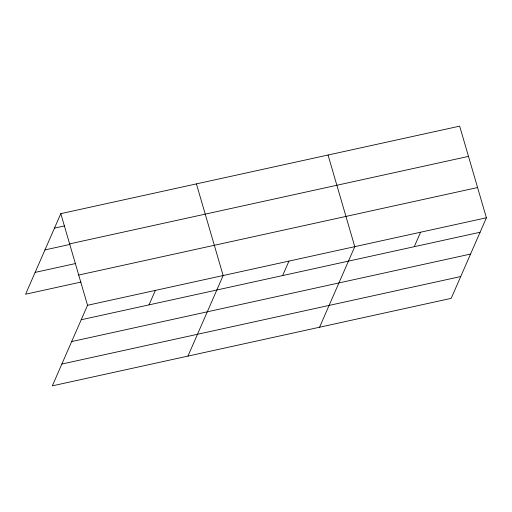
<?xml version="1.0" encoding="UTF-8"?>
<svg xmlns="http://www.w3.org/2000/svg" width="512" height="512" viewBox="0 0 512 512"><rect width="100%" height="100%" fill="white"/><g stroke="black" fill="none" stroke-linecap="round" stroke-linejoin="round"><path stroke-width="0.77" d="M60.8 213.645L87.533 305.28L52.333 385.85L451.2 298.355L486.4 217.786L459.667 126.15L60.8 213.645L25.6 294.214L80.934 282.074M149.018 304.877L155.341 290.406M187.942 356.102L223.149 275.533L196.416 183.898M282.637 275.565L288.96 261.094M319.571 327.232L354.771 246.662L328.045 155.021M414.266 246.694L420.589 232.224M54.477 228.109L64.614 225.888M69.619 243.885L468.493 156.39M44.947 249.926L69.888 244.454M35.13 272.397L75.661 263.507M78.707 275.04L477.581 187.546M87.533 305.28L486.4 217.786M81.21 319.75L480.077 232.256M71.68 341.562L470.547 254.067M61.862 364.038L460.73 276.544"/></g></svg>
